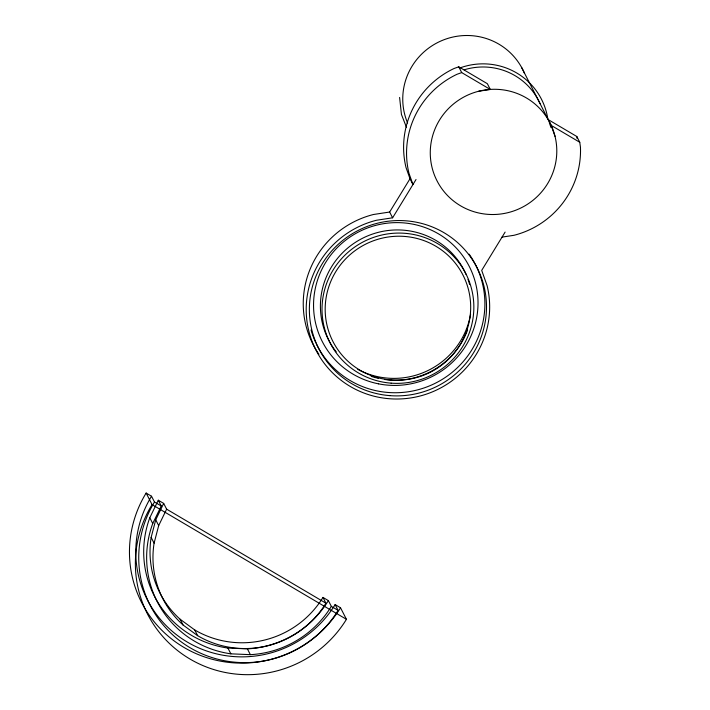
<?xml version="1.0" encoding="UTF-8"?>
<svg xmlns="http://www.w3.org/2000/svg" width="710" height="710" viewBox="0 0 710 710"><rect width="100%" height="100%" fill="white"/><g stroke="black" fill="none" stroke-linecap="round" stroke-linejoin="round"><path stroke-width="1.06" d="M180.1 619.226L194.7 629.921A93.649 92.025 -27.1 0 0 322.979 597.412L325.925 603.189A93.649 92.025 -27.1 0 1 197.655 635.69L183.056 624.995L180.1 619.226A93.649 92.025 -27.1 0 1 151.141 537.417L155.73 519.827L163.682 503.408L158.286 500.222L149.792 517.75L152.739 523.519A100.004 98.264 -27.1 0 0 230.856 653.83L250.364 654.664A100.004 98.264 -27.1 0 0 331.33 606.375L338.075 610.36A107.938 106.065 -27.1 0 1 190.236 647.822A107.938 106.065 -27.1 0 1 154.487 502.014L151.532 496.237L146.136 493.051A114.283 112.304 -27.1 0 0 183.988 647.44A114.283 112.304 -27.1 0 0 340.525 607.769L346.436 619.315A114.283 112.304 -27.1 0 1 189.898 658.986A114.283 112.304 -27.1 0 1 152.046 504.597L146.136 493.051M183.056 624.995A93.649 92.025 -27.1 0 1 154.088 543.185L158.685 525.595L166.637 509.176L163.682 503.408M152.739 523.519L161.241 505.99L158.286 500.222M318.923 354.281A92.06 90.463 -27.1 0 1 373.416 214.509L389.648 212.033L409.998 178.76L406.031 167.551A87.303 85.786 -27.1 0 1 454.036 68.515L458.758 66.82L487.353 83.7L490.308 89.469L478.664 91.253M505.112 232.09L481.699 270.386L487.096 285.624A92.06 90.463 -27.1 0 1 419.495 396.162A92.06 90.463 -27.1 0 1 308.77 330.816A92.06 90.463 -27.1 0 1 376.371 220.277L392.603 217.801L416.024 179.515M490.308 89.469L461.704 72.597L456.983 74.293A87.303 85.786 -27.1 0 0 408.987 173.329L412.954 184.538L409.998 178.76M502.05 237.113L513.987 235.294A87.303 85.786 -27.1 0 0 580.452 147.156L579.759 142.266L576.804 136.489L548.209 119.608M149.792 517.75A100.004 98.264 -27.1 0 0 227.901 648.053L247.408 648.887A100.004 98.264 -27.1 0 0 328.375 600.607L331.33 606.375M521.566 67.37L551.155 125.386L579.759 142.266M322.979 597.412L328.375 600.607M151.532 496.237A107.938 106.065 -27.1 0 0 187.289 642.053A107.938 106.065 -27.1 0 0 335.129 604.583L340.525 607.769M154.487 502.014L161.241 505.99M166.637 509.176L325.925 603.189M152.046 504.597L346.436 619.315M458.758 66.82L461.704 72.597M389.648 212.033L392.603 217.801M335.129 604.583L338.075 610.36M247.408 648.887L250.364 654.664M227.901 648.053L230.856 653.83M155.73 519.827L158.685 525.595M151.141 537.417L154.088 543.185M194.7 629.921L197.655 635.69M406.519 127.418L401.443 114.479L399.606 97.439M551.155 125.386L555.025 136.32A63.492 62.391 -27.1 0 1 475.665 212.219A63.492 62.391 -27.1 0 1 449.909 107.166A63.492 62.391 -27.1 0 1 555.025 136.32M549.256 122.59L551.022 127.56M576.804 136.489L577.079 138.45M336.247 351.867A76.192 74.87 -27.1 0 1 357.822 240.859A76.192 74.87 -27.1 0 1 466.079 274.442M468.005 279.332A76.192 74.87 -27.1 0 1 469.585 284.346M467.588 329.964A76.192 74.87 -27.1 0 1 461.66 342.406M461.118 343.312A76.192 74.87 -27.1 0 1 384.571 379.468M378.306 378.315A76.192 74.87 -27.1 0 1 371.161 376.318M469.141 254.153A88.892 87.348 -27.1 0 1 440.768 380.276A88.892 87.348 -27.1 0 1 316.403 343.995M315.95 343.036A88.892 87.348 -27.1 0 1 311.051 329.99M470.588 314.184A76.982 75.65 -27.1 0 1 357.787 369.377M407.611 123.007A63.492 62.391 -27.1 0 1 441.7 40.656A63.492 62.391 -27.1 0 1 524.424 73.228M464.074 69.846A63.492 62.391 -27.1 0 1 540.097 103.713M460.266 67.823A66.669 65.506 -27.1 0 1 547.747 118.481M389.976 395.639A88.892 87.348 -27.1 0 0 478.309 270.261A88.892 87.348 -27.1 0 0 325.517 258.768A88.892 87.348 -27.1 0 0 389.976 395.639M391.112 383.151A76.192 74.87 -27.1 0 0 466.825 275.684A76.192 74.87 -27.1 0 0 335.857 265.833A76.192 74.87 -27.1 0 0 391.112 383.151M391.396 380.027A73.015 71.745 -27.1 0 0 463.949 277.042A73.015 71.745 -27.1 0 0 338.448 267.599A73.015 71.745 -27.1 0 0 391.396 380.027M378.59 383.861A82.537 81.109 -27.1 0 0 474.031 277.858A82.537 81.109 -27.1 0 0 334.73 250.346A82.537 81.109 -27.1 0 0 378.59 383.861"/></g></svg>
